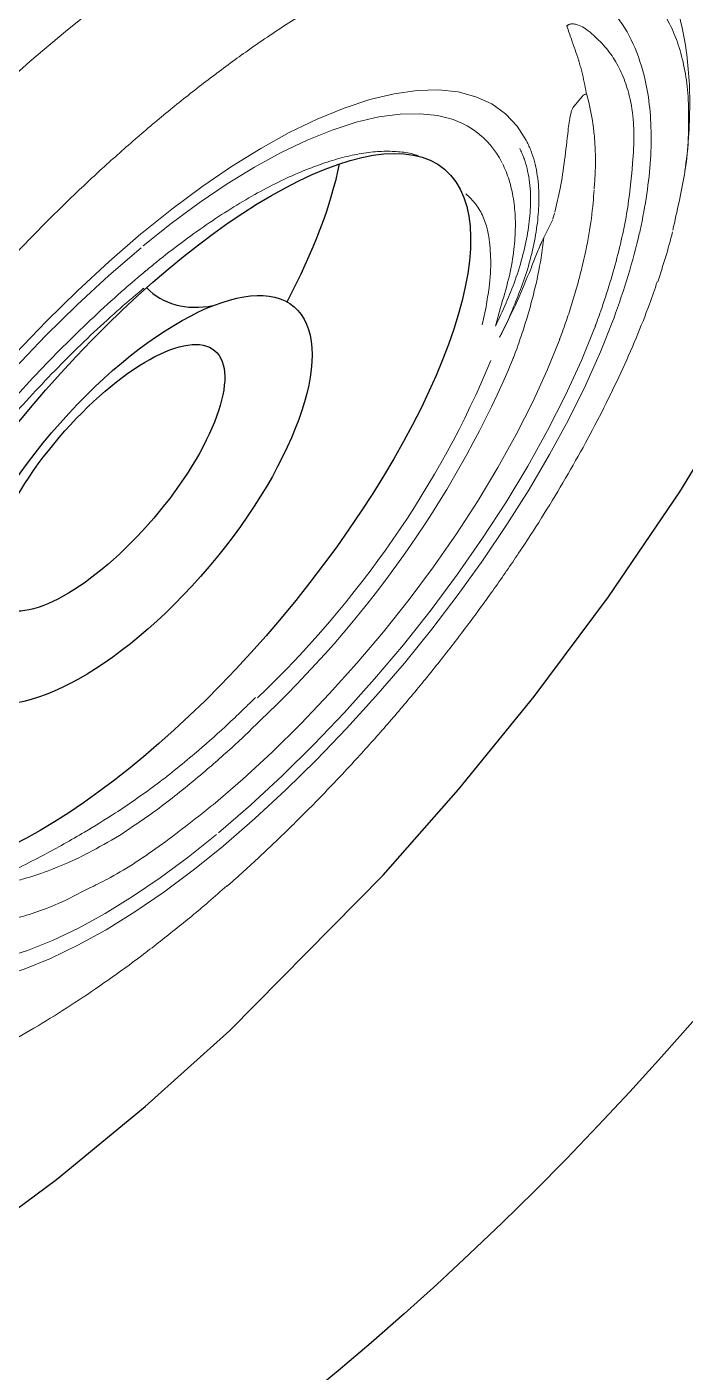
# Model space of a CAD drawing. Extents: x 938 to 1038, y 781 to 934.
# Drawn here: x 950.687 to 951.904, y 871.554 to 874.04 of the extents above; entities that cross this region are included whole.
import ezdxf

# ---------------------------------------------------------------- set-up
doc = ezdxf.new("R2010")
doc.units = 0
doc.header["$MEASUREMENT"] = 0
doc.linetypes.add('SLD-Solid', pattern=[0])
doc.layers.add('1', color=4, linetype='Continuous')
doc.layers.add('DIM', color=3, linetype='Continuous')

# ---------------------------------------------------------------- blocks, each defined once
blk = doc.blocks.new('*E22')
at = {"layer": '1', "color": 3, "linetype": 'SLD-Solid', "lineweight": 15}
blk.add_arc((2.108557158079378, -2.062281653934321), 0.004702238498693764, 145.5763701272719, 153.9577264641117, dxfattribs=at)
blk = doc.blocks.new('MIDJET')
at = {"layer": '1', "color": 3, "linetype": 'SLD-Solid', "lineweight": 15}
for p, q in [((-0.6781520544470823, 1.325847308838661), (-0.7158455762330647, 1.312133774495891)), ((-0.6367995654961618, 1.335238558751698), (-0.6781520544470823, 1.325847308838661)), ((-0.5919542460812863, 1.340270002507836), (-0.6367995654961618, 1.335238558751698)), ((-0.5437959938340668, 1.340921270170654), (-0.5919542460812863, 1.340270002507836)), ((-0.4925182228356348, 1.337189817831913), (-0.5437959938340668, 1.340921270170654)), ((-0.4383267202460246, 1.329090598589275), (-0.4925182228356348, 1.337189817831913)), ((-0.3814391073740637, 1.316656226751604), (-0.4383267202460246, 1.329090598589275)), ((-0.7497288819793368, 1.294153145349298), (-0.7796659567653208, 1.271977501424601)), ((-0.7158455762330647, 1.312133774495891), (-0.7497288819793368, 1.294153145349298)), ((-0.3220836937811669, 1.299936502326787), (-0.3814391073740637, 1.316656226751604)), ((-0.2604987630922011, 1.278998550980475), (-0.3220836937811669, 1.299936502326787)), ((-0.7796659567653208, 1.271977501424601), (-0.8055365974879933, 1.245695907501343)), ((-0.8055365974879933, 1.245695907501343), (-0.8164400821045064, 1.231706506393635)), ((-0.8164400821045064, 1.231706506393635), (-0.8261505989521964, 1.218251254683636)), ((-0.07916177500534616, 1.19913128945926), (-0.1456321948490569, 1.231332416440353)), ((-0.8369244809885998, 1.201993720813363), (-0.8543357425184226, 1.167898360743166)), ((-0.8256040801540365, 1.217790255286275), (-0.8369244809885998, 1.201993720813363)), ((-0.01143703298683363, 1.163116611808704), (-0.07916177500534616, 1.19913128945926)), ((-0.8543357425184226, 1.167898360743166), (-0.860690199243237, 1.151540566126542)), ((0.05727016776930327, 1.123432953348257), (-0.01143703298683363, 1.163116611808704)), ((0.1266839647929601, 1.080239730139184), (0.05727016776930327, 1.123432953348257)), ((0.1965257021402067, 1.033710267848548), (0.1266839647929601, 1.080239730139184)), ((0.2665150688487188, 0.9840313293248926), (0.1965257021402067, 1.033710267848548)), ((0.3363710481846596, 0.9314023328446979), (0.2665150688487188, 0.9840313293248926)), ((0.4058131851186815, 0.8760346807066526), (0.3363710481846596, 0.9314023328446979)), ((-0.6737797578453666, 0.9068527819475065), (-0.6766367541624305, 0.9064904840683994)), ((-0.6625879960889591, 0.8832443342654699), (-0.6737797578453666, 0.9068527819475065)), ((-0.3007123949947683, 0.9108167950045356), (-0.2409272785444472, 0.8820085267368114)), ((-0.2748332697441427, 0.8719968570842411), (-0.2143259735345566, 0.8424302796437075)), ((-0.2409272785444472, 0.8820085267368114), (-0.1798898275953889, 0.849391944359823)), ((0.4745627704948134, 0.8181504921477938), (0.4058131851186815, 0.8760346807066526)), ((-0.1798898275953889, 0.849391944359823), (-0.117901452170905, 0.813128096480952)), ((-0.4202750229740531, 0.8148805614745953), (-0.4447872383875975, 0.8413058480143718)), ((-0.2143259735345566, 0.8424302796437075), (-0.1525254817430906, 0.8088024284014494)), ((-0.1525254817430906, 0.8088024284014494), (-0.08977695034204203, 0.7713009893099496)), ((-0.117901452170905, 0.813128096480952), (-0.05526829267949296, 0.7733960902345842)), ((0.5423437975824257, 0.7579822548841548), (0.4745627704948134, 0.8181504921477938)), ((-0.08977695034204203, 0.7713009893099496), (-0.02643099850775599, 0.7301356469915703)), ((-0.05526829267949296, 0.7733960902345842), (0.007700413893431346, 0.7303920254563536)), ((-0.6229699055955962, 0.7464289431343758), (-0.6508588885094326, 0.7312778413512859)), ((-0.2246613550926, 0.7680182315329631), (-0.223829354241623, 0.7676476453517438)), ((0.6088841041254227, 0.6957714300635729), (0.5423437975824257, 0.7579822548841548)), ((-0.9309539631790003, 0.7360556487170413), (-0.9311523786757618, 0.7356601663352222)), ((-0.6508588885094326, 0.7312778413512859), (-0.6746460255915423, 0.7118089483820285)), ((-0.2040564612450879, 0.726243413797107), (-0.2291038460963861, 0.7341721511737518)), ((-0.02643099850775599, 0.7301356469915703), (0.03715857932485278, 0.6855362141791375)), ((0.007700413893431346, 0.7303920254563536), (0.0706936729465113, 0.6843283905744642)), ((-0.6746460255915423, 0.7118089483820285), (-0.6941831967642074, 0.6881435222963859)), ((-0.6941831967642074, 0.6881435222963859), (-0.7093486174689474, 0.6604288755529097)), ((0.03715857932485278, 0.6855362141791375), (0.1006365285862501, 0.6377519199917145)), ((0.0706936729465113, 0.6843283905744642), (0.1334003852071248, 0.635432600998314)), ((0.6739166695817715, 0.6317677685088796), (0.6088841041254227, 0.6957714300635729)), ((-0.7093486174689474, 0.6604288755529097), (-0.7200479897698528, 0.6288376527769088)), ((-0.7200479897698528, 0.6288376527769088), (-0.7262145902071779, 0.5935665703607214)), ((0.1006365285862501, 0.6377519199917145), (0.1636482554960139, 0.5870496571647834)), ((0.1334003852071248, 0.635432600998314), (0.1955109077239854, 0.5839461574314271)), ((0.7371803569579569, 0.5662282756701273), (0.6739166695817715, 0.6317677685088796)), ((-0.7262145902071779, 0.5935665703607214), (-0.7278100417460323, 0.5548352702607531)), ((0.1636482554960139, 0.5870496571647834), (0.2258417651508964, 0.5337126929966018)), ((0.1955109077239854, 0.5839461574314271), (0.2567185059078696, 0.5301232676291505)), ((-0.7278100417460323, 0.5548352702607531), (-0.7248244592766753, 0.5128849674311624)), ((-0.6917068391101537, 0.5399770882875572), (-0.6904048244634993, 0.5716342310971925)), ((0.7984212499144263, 0.4994159295572871), (0.7371803569579569, 0.5662282756701273)), ((-0.6891811366204763, 0.5001690216979142), (-0.6917068391101537, 0.5399770882875572)), ((0.2258417651508964, 0.5337126929966018), (0.2868696220712934, 0.4780389346494616)), ((0.2567185059078696, 0.5301232676291505), (0.3167209534576969, 0.4742297461524032)), ((-0.7248244592766753, 0.5128849674311624), (-0.7172763522214183, 0.4679768748838313)), ((-0.6823127846873547, 0.457527795635869), (-0.6891811366204763, 0.5001690216979142)), ((0.8573934019050995, 0.4315990789865936), (0.7984212499144263, 0.4994159295572871)), ((0.2868696220712934, 0.4780389346494616), (0.3463909292820162, 0.4203394049225579)), ((0.3167209534576969, 0.4742297461524032), (0.3752219207555427, 0.4165416140557454)), ((-0.7172763522214183, 0.4679768748838313), (-0.7052127352972022, 0.4203906585029813)), ((-0.6711443371417687, 0.4123173900796644), (-0.6823127846873547, 0.457527795635869)), ((-0.5468986608557316, 0.4601842070950255), (-0.5448279632985873, 0.4650252850706664)), ((0.9138601952750065, 0.3630498857439477), (0.8573934019050995, 0.4315990789865936)), ((-0.7052127352972022, 0.4203906585029813), (-0.6887088037560503, 0.3704226755281752)), ((-0.6557449093210366, 0.3648176696784589), (-0.6711443371417687, 0.4123173900796644)), ((0.3463909292820162, 0.4203394049225579), (0.4040732020937412, 0.3609363981163511)), ((0.3752219207555427, 0.4165416140557454), (0.4319324777305837, 0.3573437722756978)), ((-0.6887088037560503, 0.3704226755281752), (-0.6678672599776689, 0.3183840844563548)), ((-0.636209824535797, 0.3153226684343338), (-0.6557449093210366, 0.3648176696784589)), ((0.4040732020937412, 0.3609363981163511), (0.4595941649500119, 0.3001618132641966)), ((0.4319324777305837, 0.3573437722756978), (0.4865726141307931, 0.2969285223536389)), ((0.9675948742838472, 0.2940435458692718), (0.9138601952750065, 0.3630498857439477)), ((-0.6678672599776689, 0.3183840844563548), (-0.6428179924394186, 0.2645989795892376)), ((-0.6126599751229804, 0.264138779049901), (-0.636209824535797, 0.3153226684343338)), ((0.4595941649500119, 0.3001618132641966), (0.5126436852019083, 0.2383551154191537)), ((0.4865726141307931, 0.2969285223536389), (0.5388725386271744, 0.2355942031767171)), ((1.018381737512414, 0.2248571161156718), (0.9675948742838472, 0.2940435458692718)), ((-0.6428179924394186, 0.2645989795892376), (-0.6137168562472297, 0.2094022548305645)), ((-0.5852412625829331, 0.2115828995320612), (-0.6126599751229804, 0.264138779049901)), ((0.5126436852019083, 0.2383551154191537), (0.5629254811307334, 0.175861536062925)), ((0.5388725386271744, 0.2355942031767171), (0.5885738932123843, 0.1736437416675614)), ((1.066016903515518, 0.1557683114557733), (1.018381737512414, 0.2248571161156718)), ((-0.6137168562472297, 0.2094022548305645), (-0.580745179434615, 0.1531376777535485)), ((-0.5541232847010775, 0.1579803067076284), (-0.5852412625829331, 0.2115828995320612)), ((0.5629254811307334, 0.175861536062925), (0.6101585497424367, 0.1130302443590807)), ((-0.580745179434615, 0.1531376777535485), (-0.5441082426526407, 0.09615562249808818)), ((-0.5194987594337448, 0.1036628778942799), (-0.5541232847010775, 0.1579803067076284)), ((0.5885738932123843, 0.1736437416675614), (0.6354312844683818, 0.111383035622481)), ((1.110309202387555, 0.08705446244061932), (1.066016903515518, 0.1557683114557733)), ((-0.4815820174204504, 0.04896685335884854), (-0.5194987594337448, 0.1036628778942799)), ((0.5342452386158243, 0.1142426972362642), (0.5350541572037528, 0.1130922070813654)), ((0.5658686596157665, 0.1081833325488191), (0.5666357862985194, 0.1071105673578217)), ((0.6131417295719501, 0.1089070406784032), (0.6510585375235394, 0.05421097666044261)), ((0.6354311145956615, 0.1113830333935937), (0.6365171913398626, 0.1098897085450545)), ((0.6365171913398626, 0.1098897085450545), (0.6773690440095805, 0.0514320825179766)), ((-0.5441082426526407, 0.09615562249808818), (-0.5040342094317509, 0.0388109411609463)), ((1.151080732380947, 0.0189914570196521), (1.110309202387555, 0.08705446244061932)), ((-0.4278476251092869, 0.05326558572474482), (-0.4270130268220882, 0.05210872980869397)), ((-0.4270255889107162, 0.05212548107763837), (-0.4262447109284579, 0.05104560357774801)), ((-0.4262447109284579, 0.05104560357774801), (-0.3828345210085118, -0.006804406820378972)), ((0.6510585375235394, 0.05421097666044261), (0.6856830659964785, -0.0001064595432183069)), ((0.6773690440095805, 0.0514320825179766), (0.7147170452954299, -0.006655874952002705)), ((-0.5040343962407832, 0.03881092171981493), (-0.502966819549286, 0.03734302985240845)), ((-0.502966819549286, 0.03734302985240845), (-0.4568554513130181, -0.02392642564824143)), ((-0.4313662724639329, -0.01798828150540999), (-0.478599400602711, 0.04484303490036723)), ((1.188167883124784, -0.04814749308401645), (1.151080732380947, 0.0189914570196521)), ((-0.4568554513130181, -0.02392642564824143), (-0.4079453738200058, -0.08489057668434441)), ((-0.3810845360622039, -0.08048183615970572), (-0.4313662724639329, -0.01798828150540999)), ((-0.3828345210085118, -0.006804406820378972), (-0.3366027226316533, -0.0643502523216597)), ((0.6856830659964785, -0.0001064595432183069), (0.7168009827484525, -0.05370902397056909)), ((0.7147170452954299, -0.006655874952002705), (0.7483286834238783, -0.06401243812616997)), ((1.221421718470452, -0.1140928475333709), (1.188167883124784, -0.04814749308401645)), ((-0.3366027226316533, -0.0643502523216597), (-0.2878091611190428, -0.1212685844863159)), ((0.7168009827484525, -0.05370902397056909), (0.7442197556169887, -0.1062649300379093)), ((0.7483286834238783, -0.06401243812616997), (0.777994591073174, -0.1202803995913939)), ((-0.4079453738200058, -0.08489057668434441), (-0.3564781724274368, -0.145248366009767)), ((-0.3280349691056159, -0.1422885291454747), (-0.3810845360622039, -0.08048183615970572)), ((-0.2878091611190428, -0.1212685844863159), (-0.2367281427571015, -0.1772392895687744)), ((0.7442197556169887, -0.1062649300379093), (0.7677696058312122, -0.1574488212699237)), ((0.777994591073174, -0.1202803995913939), (0.8035300857183216, -0.175109383552325)), ((-0.3564781724274368, -0.145248366009767), (-0.3027079190388946, -0.2047017965439863)), ((-0.2725140062493523, -0.2030631139976293), (-0.3280349691056159, -0.1422885291454747)), ((0.7677696058312122, -0.1574488212699237), (0.7873046874108383, -0.2069438151237506)), ((-0.2367281427571015, -0.1772392895687744), (-0.1836467505548285, -0.2319479084886069)), ((0.8035300857183216, -0.175109383552325), (0.8247761251235346, -0.228157936122912)), ((-0.3027079190388946, -0.2047017965439863), (-0.2469002599260506, -0.2629571340686567)), ((-0.2148317334376202, -0.2624661208038361), (-0.2725140062493523, -0.2030631139976293)), ((0.7873046874108383, -0.2069438151237506), (0.8027041120259568, -0.2544435281346296)), ((-0.1836467505548285, -0.2319479084886069), (-0.1288634054916855, -0.2850868156362765)), ((0.8247761251235346, -0.228157936122912), (0.8416004526354968, -0.2790957155896336)), ((1.292820846415502, -0.289418053493975), (1.270907273465028, -0.2281785572000246)), ((-0.2469002599260506, -0.2629571340686567), (-0.1893306435940758, -0.3197268546246903)), ((-0.1553104134044929, -0.3201656800919466), (-0.2148317334376202, -0.2624661208038361)), ((0.8027041120259568, -0.2544435281346296), (0.8138725611743496, -0.2996539373860116)), ((-0.1288634054916855, -0.2850868156362765), (-0.07268604721214444, -0.3363573312864787)), ((0.8416004526354968, -0.2790957155896336), (0.8538981608296936, -0.3276054670643731)), ((1.310480973147229, -0.348495370011932), (1.292820846415502, -0.289418053493975)), ((-0.1893306435940758, -0.3197268546246903), (-0.1302835327086029, -0.374730504825294)), ((-0.09428255648409589, -0.3758394384390868), (-0.1553104134044929, -0.3201656800919466)), ((0.8138725611743496, -0.2996539373860116), (0.8207409162128982, -0.3422951706074144)), ((-0.07268604721214444, -0.3363573312864787), (-0.01543045211409577, -0.3854712921912125)), ((0.8207409162128982, -0.3422951706074144), (0.8232665592756732, -0.3821032127260509)), ((0.8538981608296936, -0.3276054670643731), (0.8615928151658849, -0.3733851628631299)), ((1.323816828258167, -0.405173401212835), (1.310480973147229, -0.348495370011932)), ((-0.1302835327086029, -0.374730504825294), (-0.07005042866749989, -0.4276964427301237)), ((-0.0320890765927544, -0.4291763902563162), (-0.09428255648409589, -0.3758394384390868)), ((-0.01543045211409577, -0.3854712921912125), (0.04258148656383298, -0.4321525409809936)), ((0.8232665592756732, -0.3821032127260509), (0.8214340025040485, -0.4188316941173298)), ((0.8615928151658849, -0.3733851628631299), (0.8646363927117591, -0.4161496617792437)), ((0.8214340025040485, -0.4188316941173298), (0.8157006186702205, -0.4505288283372266)), ((0.8646363927117591, -0.4161496617792437), (0.8630099851018969, -0.4556326673108089)), ((1.332774809021032, -0.4592245882321322), (1.323816828258167, -0.405173401212835)), ((-0.07005042866749989, -0.4276964427301237), (-0.008928759315232071, -0.4783632205415529)), ((0.03092265031700947, -0.4798786530832331), (-0.0320890765927544, -0.4291763902563162)), ((0.04258148656383298, -0.4321525409809936), (0.1010237300516934, -0.4761387138104283)), ((0.8630099851018969, -0.4556326673108089), (0.8567237519102093, -0.4915883081715577)), ((1.337319043694606, -0.5104319782260518), (1.332774809021032, -0.4592245882321322)), ((-0.008928759315232071, -0.4783632205415529), (0.05277961016649613, -0.5264805419039646)), ((0.09440059957840674, -0.527662947270656), (0.03092265031700947, -0.4798786530832331)), ((0.1010237300516934, -0.4761387138104283), (0.1595677370264212, -0.5171825523920859)), ((0.8567237519102093, -0.4915883081715577), (0.8458167421455727, -0.5237926398367279)), ((0.1595677370264212, -0.5171825523920859), (0.21788441910725, -0.5550533457155211)), ((0.4246229822019956, -0.5062542312755056), (0.4571575859855272, -0.5157002336642336)), ((1.337431219392151, -0.5585899528723246), (1.337319043694606, -0.5104319782260518)), ((0.05277961016649613, -0.5264805419039646), (0.1147699359973728, -0.5718108298644324)), ((0.1579901922928002, -0.5722623862585863), (0.09440059957840674, -0.527662947270656)), ((0.4324812997092522, -0.5560345889892204), (0.3994041958499395, -0.53692644916147)), ((0.4536861896288968, -0.5420627063764414), (0.4200684792634846, -0.530933925326849)), ((0.8458167421455727, -0.5237926398367279), (0.8303569620936884, -0.5520451513537097)), ((0.21788441910725, -0.5550533457155211), (0.2756459855342968, -0.5895382288194924)), ((0.8303569620936884, -0.5520451513537097), (0.8104406436616074, -0.5761698919052236)), ((1.333110911811389, -0.6035052136085852), (1.337431219392151, -0.5585899528723246)), ((0.1147699359973728, -0.5718108298644324), (0.1767361146714848, -0.6141301965231065)), ((0.2213361441270791, -0.6134277285769656), (0.1579901922928002, -0.5722623862585863)), ((0.2756459855342968, -0.5895382288194924), (0.332527751439379, -0.6204433694948079)), ((0.7861918909449912, -0.596016681602336), (0.7577616033004446, -0.6114617796461488)), ((0.8104406436616074, -0.5761698919052236), (0.7861918909449912, -0.596016681602336)), ((0.1767361146714848, -0.6141301965231065), (0.2383721175906572, -0.6532296686102796)), ((0.2840846424424228, -0.6509291054582889), (0.2213361441270791, -0.6134277285769656)), ((0.332527751439379, -0.6204433694948079), (0.3882099291078731, -0.647594954006621)), ((1.324375446985158, -0.6449974757125148), (1.333110911811389, -0.6035052136085852)), ((0.6093081070126161, -0.650202156123953), (0.5775109505388087, -0.6312540122870018)), ((1.311259949850999, -0.6829001429449022), (1.324375446985158, -0.6449974757125148)), ((0.2383721175906572, -0.6532296686102796), (0.2993735843462204, -0.688916188014133)), ((0.3458851635991422, -0.6845570173668278), (0.2840846424424228, -0.6509291054582889)), ((0.3882082311358346, -0.6475967461509953), (0.3890182506492295, -0.6479644889835612)), ((0.6107945199063138, -0.6503591337585419), (0.6210413181768573, -0.6538573459500299)), ((0.2993735843462204, -0.688916188014133), (0.3594392820647982, -0.7210135567291331)), ((0.4010829391531914, -0.7116679635653611), (0.3458851635991422, -0.6845570173668278)), ((1.293816972478531, -0.7170610259262133), (1.311259949850999, -0.6829001429449022)), ((0.406392457948499, -0.7141235940354278), (0.4010829391531914, -0.7116679635653611)), ((0.8330767317873935, -0.7203388016605743), (0.8153176367375039, -0.7033948580774023)), ((1.272116614988278, -0.7473430710426499), (1.293816972478531, -0.7170610259262133)), ((0.3594392820647982, -0.7210135567291331), (0.4182725462832195, -0.7493631317365299)), ((0.8388364723120816, -0.7277610845075202), (0.836150086811358, -0.7279449176594852)), ((1.246245974265634, -0.7736246649659364), (1.272116614988278, -0.7473430710426499)), ((1.203047535610978, -0.805703121710792), (1.218740791309912, -0.7940779496064749)), ((1.219210168451994, -0.7946168684222386), (1.232506497578811, -0.7846904593659616)), ((1.232506497578811, -0.7846904593659616), (1.246245974265634, -0.7736246649659364)), ((1.169229214031347, -0.8236510376867017), (1.203047535610978, -0.805703121710792)), ((1.153068679422631, -0.8302277201159285), (1.169229214031347, -0.8236510376867017))]:
    blk.add_line(p, q, dxfattribs=at)
for centre, major_axis, ratio, start_param, end_param in [((-0.6815768399562643, 0.9055450205197246), (0.004680534295793202, -0.004606837395196052), 0.7000000000005552, 1.120630818526667, 1.843928714060351), ((-0.6788823279823504, 0.905839848704943), (0.004850412880523252, -0.004774041173101661), 0.7000000000009405, 1.126373902737729, 1.762963117534141), ((-0.6781629943863976, 0.9059485700923631), (0.004551870843195905, -0.004480199800571625), 0.699999999999245, 1.115946250348523, 1.807289989993341), ((-0.6704440789167236, 0.8971943589971687), (0.00799677930934878, -0.007870866796768477), 0.699999999967005, 2.477545029303428, 2.524721049010566), ((-0.6602028831344882, 0.8752907333324487), (5.952596348795852e-05, -0.007501533223001199), 0.9999999997322832, 3.376626565747556, 3.425002859041004), ((-0.4277623174416902, 0.8207920025155744), (0.00684070522326299, -0.006732995559682467), 0.6999999999699413, 0.1552751670004129, 0.2729475405901056), ((-0.4123454982996577, 0.4600209785797489), (0.2294618658224988, -0.2258488961816193), 0.7000000000000282, 2.864732198851961, 3.679689753706713), ((0.5469432157060794, 0.4766810238045309), (0.946114857098742, -0.9312178970168021), 0.699999999999982, 4.567645542837863, 5.149834849265413), ((0.566247144720812, 0.500266765458008), (1.010455582634619, -0.9945455518744755), 0.6999999999999829, 4.571790723567589, 5.145689688817794), ((0.5479330481392708, -0.3064110597949536), (0.2253859154012132, -0.2218371232439412), 0.7000000000000203, -0.2809991139810488, 0.3946791343830383), ((0.5750355527887763, -0.630116160261025), (0.00233832875855138, 1.855504310473285e-05), 0.9999999999457592, -0.4387966575200624, -0.3098644343671335), ((0.8303697117683413, -0.7241186557525339), (0.005033874344707123, -0.004954613962522649), 0.6999999999999343, 0.2718990890438839, 1.628296799650735)]:
    blk.add_ellipse(centre, major_axis=major_axis, ratio=ratio, start_param=start_param, end_param=end_param, dxfattribs=at)
at = {"layer": '1', "color": 3}
for centre, major_axis, ratio, start_param, end_param in [((0.1192344720720726, 0.1195088801366637), (0.5967276637128429, -0.576215286447689), 0.3644955798513458, 3.146562833120037, 9.429748140299623), ((0.3609887589327627, 0.3356866112881249), (0.5967276637128462, -0.5762152864477543), 0.364495579851353, 3.679415963998016, 4.068187139904578), ((0.1467084844990723, 0.1648701414983407), (0.335007496412527, -0.3265217946949104), 0.4082116169557454, 3.144741794582911, 9.427927101762497), ((-0.09133905297336042, 0.7149628302830706), (0.1722656439131815, -0.169553251858845), 0.700000000000027, -0.7252667287430151, -0.007908137019935868), ((0.1902426787997413, 0.2061563679601193), (0.2204798541199463, -0.2161642147788002), 0.371973248469353, 3.142643758382526, 9.425829065562112), ((0.6873068505680138, -0.05760381365483624), (0.1601084622655695, -0.1575874899404286), 0.6999999999999683, 3.068738936390603, 3.858971129962082), ((0.3609887589327627, 0.3356866112881249), (0.5967276637128802, -0.5762152864476898), 0.3644955798513433, -1.024668027333806, -0.5913272137987586)]:
    blk.add_ellipse(centre, major_axis=major_axis, ratio=ratio, start_param=start_param, end_param=end_param, dxfattribs=at)
at = {"layer": '1', "color": 3, "linetype": 'SLD-Solid', "lineweight": 15}
for points, knots in [([(-0.8627474807842503, 1.147998920770704), (-0.8693700168802678, 1.138574965710745), (-0.8843186351193282, 1.117302887393464), (-0.9029738958443261, 1.080487820955881), (-0.9194864101341196, 1.038484975745078), (-0.9319132790559053, 0.9936493108959752), (-0.9404073689651113, 0.9462255221802707), (-0.9447989615211014, 0.8962405338462958), (-0.9454309978385993, 0.8444482626395171), (-0.9424836849697513, 0.8086564130909295), (-0.94102014886154, 0.790883388466554)], [0, 0, 0, 0, 0.1000144248374281, 0.2257560296564782, 0.3519620618449764, 0.4790519246353268, 0.6074394963084845, 0.7375219066617311, 0.8696622366516151, 0.9999999999999999, 0.9999999999999999, 0.9999999999999999, 0.9999999999999999]), ([(-0.9178553953320048, 0.9348992362653519), (-0.9127900163126554, 0.9491387112250607), (-0.9026222451009431, 0.977721710248943), (-0.8805855336192465, 1.012662912017745), (-0.854206065256264, 1.042029050374737), (-0.8232765620921967, 1.065577637907964), (-0.7875061616945089, 1.083745911450421), (-0.7473635839657788, 1.096525466963584), (-0.7033963259287148, 1.103968918319381), (-0.6509216424041071, 1.106440618702209), (-0.5881205115555019, 1.102277195232986), (-0.5052442627204599, 1.087727199070912), (-0.4239867990835364, 1.064980510547485), (-0.3587389498939757, 1.041934522040108), (-0.3309902547189338, 1.031207537771095), (-0.3228083809194899, 1.028044620344389)], [0, 0, 0, 0, 0.07537897948530542, 0.1513087598485489, 0.223328929139492, 0.295350195672495, 0.3691040824939862, 0.4428624058644273, 0.5147290521308584, 0.5869674127249346, 0.6821191269308488, 0.7780713045951788, 0.9079992185455765, 0.972873002548, 1, 1, 1, 1]), ([(-0.3228083809194899, 1.028044620344389), (-0.312420742817622, 1.023911319705448), (-0.2757162745980111, 1.009306401777437), (-0.2109070261829515, 0.9800873164124795), (-0.1269124447858516, 0.9372359922766549), (-0.04044499116479017, 0.8878186385365581), (0.04226150083716362, 0.8356763787241022), (0.1196630580554867, 0.7827592089527684), (0.1918302540250494, 0.7300254021569685), (0.2640190638505686, 0.6737918826011935), (0.3401036148975081, 0.6107799725642593), (0.4190022486309104, 0.5410502700264459), (0.5006461251433905, 0.463800897264278), (0.5802205103926781, 0.3831289221971588), (0.6507180946088909, 0.3063629292004464), (0.7122431984861777, 0.2352377519817139), (0.7470955837410784, 0.1919400777168079), (0.764558285007567, 0.1702458853195878)], [0, 0, 0, 0, 0.02936692012341424, 0.1037673026158927, 0.1781676561717678, 0.2547294059944991, 0.3312911512215466, 0.3933059458810084, 0.4553207315038745, 0.5185676568654695, 0.5818146106266968, 0.656274788192156, 0.7307350024676587, 0.8073586783976775, 0.8839824166536006, 0.9418696773600741, 1, 1, 1, 1]), ([(-0.8958560664850097, 0.9480931264753849), (-0.8930526952794864, 0.9506446943238274), (-0.8771619198370928, 0.9651081344937751), (-0.8427258641114577, 0.986567270707809), (-0.7864918965745389, 1.005896056742486), (-0.7266385947137906, 1.014078541613813), (-0.6663692365216178, 1.013840593850759), (-0.6080666352889921, 1.007916923912163), (-0.5457029069364552, 0.9961874147309828), (-0.4798512785431228, 0.979014983621397), (-0.4107065998673889, 0.956109807580205), (-0.3509421441799674, 0.9329598010872218), (-0.3139851983780062, 0.9166714372530151), (-0.3016718030188485, 0.9112444448624899)], [0, 0, 0, 0, 0.02671159342247816, 0.1514133882616352, 0.2764465471703175, 0.4011593237448561, 0.4934978756194137, 0.585835892512467, 0.6780752214310576, 0.7703176610676958, 0.8622843830928777, 0.9541156120639899, 1, 1, 1, 1]), ([(-0.7972063267891372, 0.9223448504070291), (-0.7906460971790352, 0.9285854331885446), (-0.7775268503931159, 0.9410654453931215), (-0.7524780027408724, 0.9554536593593781), (-0.723373950786609, 0.9660369580669794), (-0.6869888263599861, 0.9728607147295065), (-0.6520796511685703, 0.9742228494979059), (-0.6117601125132808, 0.9721336067401012), (-0.5864687470666041, 0.968108061553437), (-0.5686126327046424, 0.9652659613365273)], [0, 0, 0, 0, 0.1441017023746246, 0.2881767724736586, 0.4319440977470484, 0.5757118405730505, 0.7575254025222544, 0.828808999989974, 1, 1, 1, 1]), ([(-0.9178553953320048, 0.9348992362653519), (-0.9139474881211456, 0.9383850882403806), (-0.9080630364040161, 0.943634017279237), (-0.8989253491364693, 0.9469719418908795), (-0.8958560664850097, 0.9480931264753849)], [0, 0, 0, 0, 0.664107277740027, 1, 1, 1, 1]), ([(-0.5684767364222978, 0.9652452502350712), (-0.5388160456191002, 0.9597450101446441), (-0.4942970776828162, 0.9514894703848995), (-0.4297787961067812, 0.9324235311391504), (-0.3798462657429269, 0.9154163111188183), (-0.3368996625692589, 0.8987612810238517), (-0.3031762184767075, 0.8846287374045403), (-0.2867252947938823, 0.8773309394024693), (-0.2791472813771279, 0.8739692551445728)], [0, 0, 0, 0, 0.3370083191286239, 0.5058298423696197, 0.6746776265665427, 0.843512699596241, 0.9279151198515014, 1, 1, 1, 1]), ([(-0.9416571431792207, 0.8399092718010621), (-0.9408688441314013, 0.8511691252368507), (-0.9390449190075216, 0.8772215854410916), (-0.9301064727070099, 0.9085674082864159), (-0.9211675727216146, 0.9277802145998066), (-0.9178553953320048, 0.9348992362653519)], [0, 0, 0, 0, 0.323929972377879, 0.7494922347334615, 1, 1, 1, 1]), ([(-0.799747252088963, 0.8912188981858264), (-0.8001514312033748, 0.8913802302356828), (-0.8010457170249339, 0.8917371931751603), (-0.8024533551725526, 0.8925051547793856), (-0.8039027607163121, 0.893562467380292), (-0.8054088385562252, 0.8950983527771541), (-0.8074036456639959, 0.8984426765486404), (-0.8078474006174616, 0.9045711077863814), (-0.8054166324777654, 0.912277899149089), (-0.8008792914456961, 0.9183019211647405), (-0.7979519442325369, 0.921524129586814), (-0.7972063267891372, 0.9223448504070291)], [0, 0, 0, 0, 0.01601980864586571, 0.03544539345380793, 0.05487115266753625, 0.08077982296896563, 0.1271703537338176, 0.2748868557463746, 0.5838063736992333, 0.893992340161141, 1, 1, 1, 1]), ([(-0.7998931669075162, 0.8915583330805248), (-0.7927630858788817, 0.8927054205766041), (-0.773957212611819, 0.8957309096265931), (-0.7547772963582275, 0.8994284905880221), (-0.7428692762334848, 0.9017241663313058)], [0, 0, 0, 0, 0.3791411825114671, 1, 1, 1, 1]), ([(-0.7428692762334848, 0.9017241663313058), (-0.7424809796107894, 0.9017918925614339), (-0.7413290901758813, 0.9019928037319289), (-0.7393994125754801, 0.9023233106647552), (-0.7363091311073688, 0.9028458694428707), (-0.7308525699242665, 0.9037451589231011), (-0.7216411395105666, 0.905205038250557), (-0.7136856542535384, 0.9063299255281123), (-0.7090290756131168, 0.9069883550142208)], [0, 0, 0, 0, 0.03591905062792195, 0.1065545578105673, 0.1771948310814762, 0.3184871161217372, 0.6010905387024296, 1, 1, 1, 1]), ([(-0.7089640162141109, 0.9068773646930026), (-0.6993776677416434, 0.9080591514670147), (-0.6791304537874936, 0.9105551894245423), (-0.643717931583744, 0.9112198144137835), (-0.6036869938558027, 0.9094541322908043), (-0.5640802188817844, 0.9056229519025152), (-0.5362805045120425, 0.9012209840906138), (-0.5242984400867527, 0.8993236745996143)], [0, 0, 0, 0, 0.1934118295119319, 0.4085028522215886, 0.6212374047917513, 0.8367480414614441, 1, 1, 1, 1]), ([(-0.5223620664027351, 0.898776576535198), (-0.5126176013709056, 0.8973093650837853), (-0.4879863773173483, 0.8936006736496296), (-0.4455637887791113, 0.8835556581488646), (-0.3957807899049897, 0.8691658730114398), (-0.3437137785505371, 0.8510099827112896), (-0.2976612871237165, 0.8328826395176776), (-0.2682612637055684, 0.8196458718897333), (-0.2575381435445649, 0.8148180032925154)], [0, 0, 0, 0, 0.1256718620403369, 0.3176625685486181, 0.5086256390140966, 0.6987147429268864, 0.8901117196953342, 1, 1, 1, 1]), ([(-0.3016730831396117, 0.9112499453356975), (-0.3016533855077626, 0.9112411573364767), (-0.3015261441742183, 0.9111843892564195), (-0.3013988828670549, 0.9111276120173386), (-0.3012913222837597, 0.9110796241953381)], [0, 0, 0, 0, 0.1548052924066076, 1, 1, 1, 1]), ([(-0.3012913798290668, 0.9110798904779074), (-0.3012703334082687, 0.9110703330492669), (-0.3010773657604062, 0.9109827041577603), (-0.3008843548055182, 0.9108949648451841), (-0.3007123949947683, 0.9108167950045356)], [0, 0, 0, 0, 0.1090670950234722, 1, 1, 1, 1]), ([(-0.6621663055016711, 0.8832120481493604), (-0.6619509102705621, 0.882795117395915), (-0.6617015103311346, 0.8823123652749132), (-0.6610576249981364, 0.8813986882626068), (-0.659942115384581, 0.8801075436932422), (-0.656565229979563, 0.877417110557829), (-0.6439769651738914, 0.8715616687025687), (-0.6155489729055645, 0.866316621567293), (-0.5725023766878792, 0.8602967603374623), (-0.5365687813132922, 0.8563141282864848), (-0.5193468434248771, 0.8544053673874146)], [0, 0, 0, 0, 0.006241481881788279, 0.007226832253902155, 0.01458706256182928, 0.02858929375350081, 0.0704493351901226, 0.26225781370699, 0.6464214065538634, 1, 1, 1, 1]), ([(-0.5193507806368558, 0.8544279448320538), (-0.5192579110659068, 0.854419166788773), (-0.5054136919455203, 0.8531106094925889), (-0.4894251124763187, 0.8504912568168947), (-0.4730224316249831, 0.8476424744233242), (-0.4722658229980539, 0.84751106826144)], [0, 0, 0, 0, 0.006400735406424715, 0.9541681154365437, 1, 1, 1, 1]), ([(-0.4700362616823668, 0.8468620378473304), (-0.4672529390692617, 0.8464953917975748), (-0.4503910798619444, 0.8442741853730098), (-0.4168207650756841, 0.8366724213566528), (-0.3697795182620354, 0.824005504105898), (-0.3201502523276218, 0.807378473301597), (-0.2719504216183424, 0.788947542765456), (-0.2392911817573236, 0.7743763080979136), (-0.2246143570601049, 0.7678281012888419)], [0, 0, 0, 0, 0.03960790484329149, 0.2399516720842665, 0.4393013143043341, 0.6362561632267278, 0.8365361671082376, 1, 1, 1, 1]), ([(-0.9315483331762451, 0.7377437195467991), (-0.9348092806183104, 0.7531457910281603), (-0.9414885825407708, 0.7846933972019485), (-0.9440116624329917, 0.8188050756519374), (-0.942043328082363, 0.8364477915296789), (-0.9416571431792207, 0.8399092718010621)], [0, 0, 0, 0, 0.4340011518166794, 0.8889516863392902, 1, 1, 1, 1]), ([(-0.2291038460963861, 0.7341721511737518), (-0.2503753662419896, 0.7420343845404744), (-0.2977919517879641, 0.7595601776414753), (-0.354358908613122, 0.7804920070541641), (-0.3946365693913449, 0.7982303334165266), (-0.4123706026622216, 0.8076973937252916), (-0.4186503302178721, 0.8134041166312898), (-0.4202750229740531, 0.8148805614745953)], [0, 0, 0, 0, 0.3223271387977175, 0.7185030616512978, 0.8922651605800004, 0.972126814158207, 1, 1, 1, 1]), ([(-0.2570248553791217, 0.814722497050937), (-0.2497687162646187, 0.8113653538164982), (-0.2254758149928477, 0.8001259401472538), (-0.1831329154553316, 0.7784949511988657), (-0.1298112535971399, 0.7487397926558117), (-0.07565086917905717, 0.7157859902984853), (-0.02096757028096619, 0.6798795937716733), (0.03397003352642969, 0.6411711322699603), (0.08887859042798141, 0.5998567641925092), (0.1434783977758798, 0.5561395220733516), (0.1974904994793292, 0.5102379245612667), (0.2506397150656099, 0.462382116260116), (0.3026552205321522, 0.4128132449955046), (0.353273625537021, 0.3617820556615925), (0.4022337243809986, 0.3095481666674971), (0.4493030203434785, 0.2563773631499799), (0.4941866708692046, 0.2025435800211), (0.5331650670254149, 0.1530249364967915), (0.5563009680069229, 0.1215342199461702), (0.566132189530208, 0.1081527566271774)], [0, 0, 0, 0, 0.02627491320909692, 0.08796604674192407, 0.1496976231393439, 0.2114644510409171, 0.2732674375312716, 0.335104743661679, 0.3969728185703528, 0.4588669698473788, 0.5207819703564909, 0.5827122116655061, 0.644651889205555, 0.7065950291543428, 0.7685348599167549, 0.8304642359526179, 0.8923770672691675, 0.9542674005430976, 1, 1, 1, 1]), ([(-0.3351120359770263, 0.7338910596067194), (-0.3437177311162287, 0.736381067531255), (-0.3703897936563294, 0.74378275453833), (-0.413232437555024, 0.7533543053973659), (-0.4624238343876925, 0.7612222872909911), (-0.5107212107590442, 0.7648872686583701), (-0.5571402141147317, 0.7635645337371244), (-0.5892985716260171, 0.7577908843266528), (-0.6086556882360838, 0.7519540152640758), (-0.6163190913564804, 0.7491451172374184), (-0.6208292490374987, 0.747383810723818), (-0.622267142869724, 0.7467315043375891), (-0.6222673196115096, 0.7467314241579572)], [0.158951885381693, 0.158951885381693, 0.158951885381693, 0.158951885381693, 0.2189082280711251, 0.346757998641039, 0.4751575172598321, 0.6035614685310303, 0.7545959878653172, 0.9056690489778593, 0.9433962239604446, 0.9811215494509715, 0.9999976795149366, 1, 1, 1, 1]), ([(-0.2239947855306355, 0.7676419735411457), (-0.2169687179010111, 0.764363910369326), (-0.1935740439885336, 0.7534489543780012), (-0.1528059768785397, 0.7323932947869309), (-0.1015258011372282, 0.7033997765883981), (-0.04944531643729988, 0.6712336378307953), (0.003107583364354127, 0.6361493476121325), (0.05585155892038784, 0.598308172288057), (0.108490939973592, 0.5579181993732334), (0.1607342139032113, 0.515195361665107), (0.2122913042989154, 0.4703719251163676), (0.2628767186369885, 0.4236923298375643), (0.3122106374053715, 0.375412481201991), (0.360020857981425, 0.3257986140607727), (0.4060422691382399, 0.2751255050767298), (0.4500276661839706, 0.223673936539214), (0.4909836860164418, 0.1726453293239985), (0.518545105891846, 0.1360814949106697), (0.5324044986945182, 0.1169248361366328), (0.5343616711127481, 0.1142196033236331)], [0, 0, 0, 0, 0.02755396033081172, 0.09174632965644011, 0.1559860185563087, 0.2202674027794637, 0.2845909535395793, 0.3489539635118629, 0.4133516745822353, 0.4777782021506181, 0.5422269424155356, 0.6066909494717849, 0.6711630292012192, 0.735635925229539, 0.8001000946344511, 0.8645480067847848, 0.9289722376925157, 0.9899697209469013, 1, 1, 1, 1]), ([(-0.9313038842495303, 0.736094101033629), (-0.9282499727913773, 0.7206491691769372), (-0.9216536696215201, 0.6872888526253007), (-0.9067292865317995, 0.6337851907925369), (-0.8876445274059463, 0.5762896775525093), (-0.8647170830663242, 0.5172196844836776), (-0.8380605706115887, 0.4565704803395789), (-0.8077109937204909, 0.3945090018544164), (-0.7737875303893276, 0.3312789022876643), (-0.7364032522057613, 0.267136934499149), (-0.6957500272380059, 0.2023502385388127), (-0.6518401150247257, 0.1372301655632526), (-0.6123624986824581, 0.0816974807819264), (-0.5865337488119025, 0.04810587311457937), (-0.5773258994127346, 0.03613059494482229)], [0, 0, 0, 0, 0.0745907463544915, 0.1611124563899107, 0.2469957864890458, 0.3333241755662856, 0.4202301692129061, 0.5076746892349252, 0.5956054262099864, 0.6839552782688247, 0.7726432798483185, 0.8615762599276775, 0.9506524722162722, 1, 1, 1, 1]), ([(-0.5879490818598612, 0.7219608474981527), (-0.5879470017094945, 0.7219616972817846), (-0.5828774111232491, 0.724032727879532), (-0.5724440401978512, 0.7280005263370413), (-0.5501974478796825, 0.7345803497103702), (-0.5259855631338795, 0.7393423579337508), (-0.4934205815252852, 0.7429478772403257), (-0.4585535798608404, 0.7441685873330357), (-0.4147699372589102, 0.7416907050754844), (-0.3843058449318164, 0.7378523596196942), (-0.3694423083011102, 0.7353691719007429)], [0, 0, 0, 0, 3.056722786278923e-05, 0.07449621570486083, 0.148969485248665, 0.2980039036390164, 0.3724874388840495, 0.5215575417545487, 0.6706686625457073, 0.8040319994901184, 0.8040319994901184, 0.8040319994901184, 0.8040319994901184]), ([(-0.5008949979793229, 0.6836606269242651), (-0.4935780570180128, 0.6886158802566911), (-0.4842705404212708, 0.6949192115089602), (-0.4738729085511935, 0.7002898745966206), (-0.4715978307668252, 0.7013930257448635)], [0, 0, 0, 0, 0.3572691388731139, 0.4544642982825263, 0.4544642982825263, 0.4544642982825263, 0.4544642982825263]), ([(-0.5010184387608518, 0.6835384602131285), (-0.5042141107946421, 0.6811415423195797), (-0.511756239990909, 0.6754845586757767), (-0.5182439624818329, 0.6689157841646676), (-0.5219827751108852, 0.6651302620290096)], [0, 0, 0, 0, 0.4237095322324372, 1, 1, 1, 1]), ([(-0.5324517645944695, 0.6553130503982914), (-0.5483313968731096, 0.6453505182074224), (-0.5800906539151356, 0.6254254585406187), (-0.6076191331671481, 0.5755554715096309), (-0.6195485867215496, 0.5127059693234344), (-0.6133718135009758, 0.4367232462106045), (-0.5953137724036281, 0.3620141901739089), (-0.572816643554134, 0.3104037662829029), (-0.5641524029332743, 0.2905272240748928)], [0, 0, 0, 0, 0.17773513874898, 0.3554701933818501, 0.533205302693765, 0.7109404081531133, 0.8886754894688256, 1, 1, 1, 1]), ([(-0.5280126361111428, 0.6583119535683721), (-0.5280074059394906, 0.658314118004057), (-0.5272682467317793, 0.658620009029022), (-0.5263955083499567, 0.6578487031901545), (-0.5294692196364963, 0.6506666559697436), (-0.5352535430360703, 0.6355557715331628), (-0.5447470867046746, 0.6050715832652003), (-0.5479347513695956, 0.575064832144264), (-0.5500567188936998, 0.5550899106653588)], [0, 0, 0, 0, 0.0002570919871973192, 0.03633378078466603, 0.1442525569552796, 0.3582348148621207, 0.5727891656995621, 1, 1, 1, 1]), ([(-0.5500567188936998, 0.5550899106653588), (-0.5505566306299201, 0.5409943603831806), (-0.5515607700369287, 0.512681567392633), (-0.5470600799267586, 0.4808451742914315), (-0.5448000625673615, 0.4648585590595502)], [0, 0, 0, 0, 0.4978509286200026, 0.9999999999999999, 0.9999999999999999, 0.9999999999999999, 0.9999999999999999]), ([(-0.4709349926530635, 0.227837636474689), (-0.4806886310215006, 0.2478620625409178), (-0.5037391730968039, 0.2951853134281492), (-0.5255033201890953, 0.3559994911726108), (-0.5378136620907128, 0.4041141394960306), (-0.5427603652635327, 0.4320064799552057), (-0.5449174259394738, 0.4473727490040886), (-0.5458771750772939, 0.4556147651923368), (-0.5464818408871253, 0.4590368229166302), (-0.5466886230585501, 0.4602070900550075)], [0, 0, 0, 0, 0.230758336507723, 0.5453457001345339, 0.7494304883578539, 0.8725778379870268, 0.9426782532983691, 0.9803972457847168, 1, 1, 1, 1]), ([(-0.5446329154160026, 0.4649785253418486), (-0.5446223185778791, 0.4649760563614649), (-0.5432828288192653, 0.4646639657251654), (-0.5401870567212512, 0.462218861628557), (-0.5350283240682501, 0.4548083050089673), (-0.5272629756440566, 0.4396108108675492), (-0.5148409442459325, 0.4112020927563975), (-0.4936443697834036, 0.3617807974448795), (-0.4650112544305713, 0.299825737546243), (-0.4395311510872091, 0.2522964074360061), (-0.4288526141443327, 0.2323771904449075)], [0, 0, 0, 0, 0.0001996415658370069, 0.02523562501053341, 0.06732255726586947, 0.1410726744575282, 0.2667480050917372, 0.4705019978265764, 0.7780910108099706, 1, 1, 1, 1]), ([(-0.5641524029332743, 0.2905272240748928), (-0.5595377876061534, 0.2789184141674355), (-0.5425730489346137, 0.2362408749996234), (-0.4978229135822829, 0.1561317487632152), (-0.4510322641154048, 0.0876633130036879), (-0.4276369375111742, 0.05342909238642335)], [0, 0, 0, 0, 0.1574155462062406, 0.5787077394145771, 1, 1, 1, 1]), ([(-0.3661059828415461, 0.06542597981373888), (-0.3853921127504023, 0.0924172279481894), (-0.4242575384769509, 0.1468100146086044), (-0.455297794644693, 0.2006929476815316), (-0.4709349926530635, 0.227837636474689)], [0, 0, 0, 0, 0.4962284485069047, 1, 1, 1, 1]), ([(-0.4288526141443327, 0.2323771904449075), (-0.4143139763603045, 0.2070976075855526), (-0.3850169284022087, 0.1561563046661689), (-0.3483312891873283, 0.1047528559951729), (-0.3298508705524767, 0.07885832966154283)], [0, 0, 0, 0, 0.4962492400196584, 1, 1, 1, 1]), ([(0.764558285007567, 0.1702458853195878), (0.7823339339525148, 0.1473551769264105), (0.8178852017774645, 0.1015737988563643), (0.8676892224222001, 0.03254039133753395), (0.9146269677701468, -0.03648518186790284), (0.9615188454342416, -0.1104855421087052), (1.006821067423701, -0.1884489108569056), (1.049456484185541, -0.2702983864133444), (1.085644128885377, -0.3500683748788163), (1.115985769256284, -0.428433286738013), (1.129823753060037, -0.4773766146704617), (1.136862690329735, -0.5022725113540645)], [0, 0, 0, 0, 0.09567360925402428, 0.191347056690102, 0.2887281518178285, 0.3861090357574081, 0.5059403623566601, 0.6257711956785333, 0.7490643931680849, 0.8723571280124949, 1, 1, 1, 1]), ([(0.5668486967487496, 0.1070837621201974), (0.5717758645043673, 0.1002247817486364), (0.5883930539410756, 0.07709243029847812), (0.614656144949187, 0.0378278227176736), (0.644387287648307, -0.01027078968037642), (0.6708711009230299, -0.05749614264722425), (0.6940241807683094, -0.1035436487124741), (0.7137036667434487, -0.1481197586354313), (0.7298183033404158, -0.1909448362513615), (0.7422957746487242, -0.2317517769418203), (0.7511002410869736, -0.2702998153277747), (0.756202769308274, -0.3063564861453756), (0.7576702838945337, -0.3397928598625271), (0.7553076333583277, -0.3702584552912072), (0.7507868028798867, -0.3940034074180545), (0.745687561854119, -0.4062687947916999), (0.7438981934136066, -0.4105728268949349)], [0, 0, 0, 0, 0.032535998350018, 0.1097297423004478, 0.1868684736779685, 0.2639312098024728, 0.3409150592930653, 0.4178239284937144, 0.4946724456234289, 0.5714918238943778, 0.648318548362198, 0.7252270457841609, 0.8023331704270555, 0.8797977501255231, 0.9578199753027156, 1, 1, 1, 1]), ([(-0.3298508705524767, 0.07885832966154283), (-0.3147499425067153, 0.05884616691403721), (-0.2844102325049107, 0.018639153647797), (-0.2507077770928277, -0.02084401884549436), (-0.2337799828134024, -0.04067530452758206)], [0, 0, 0, 0, 0.4977281603834831, 1, 1, 1, 1]), ([(-0.264665744263354, -0.06070142601163298), (-0.2823809971378139, -0.0399662518065611), (-0.3179730850821088, 0.001693223735614424), (-0.3500131867028742, 0.04411753946651231), (-0.366105965895585, 0.06542599702196128)], [0, 0, 0, 0, 0.4977300826573654, 0.9999999999999999, 0.9999999999999999, 0.9999999999999999, 0.9999999999999999]), ([(-0.5781235513755263, 0.03596270660015932), (-0.5757465080414619, 0.03279288292658578), (-0.5575809617763241, 0.008568848905213144), (-0.521187761416698, -0.03649980953264276), (-0.4689734683235969, -0.0989956322656127), (-0.4143117811536285, -0.1608340508372095), (-0.3577670825360215, -0.2217397110440373), (-0.2995393046171699, -0.2813899499330716), (-0.2399449086419239, -0.3394781004538459), (-0.1792726456370488, -0.3957124209920124), (-0.1178129495910554, -0.4498221940719702), (-0.05585762778198955, -0.5015513772075053), (0.006290266994973592, -0.5506421307363638), (0.06855460490278631, -0.5970705821231803), (0.1309678919474919, -0.6409074490601654), (0.1935889263648534, -0.6821846695830942), (0.2562247502100803, -0.7207330915001933), (0.3186094353099307, -0.7563859510835584), (0.3803809976725603, -0.7887581955499314), (0.4348290433344033, -0.8150916347910027), (0.4680229604616812, -0.8290166052648544), (0.4813975959120498, -0.8346273140893317)], [0, 0, 0, 0, 0.008425394087086906, 0.06438750354191855, 0.1205680313497958, 0.1769097223443286, 0.2333453353289424, 0.2897858741207466, 0.346148147303363, 0.4023636204910933, 0.4583739800792565, 0.5141354987221093, 0.5695912546472817, 0.6246639913101191, 0.6799567919834408, 0.7356625290204116, 0.7917433054837872, 0.8481462219422851, 0.9048051702289863, 0.9616436909188879, 1, 1, 1, 1]), ([(0.5862171158944989, -0.5298108382689293), (0.5940669875176212, -0.5287537405972813), (0.6069698005762518, -0.527016191972649), (0.6276638942143364, -0.5206386174428701), (0.6439983968039797, -0.5126021667603169), (0.6583765955711272, -0.5021215054457571), (0.664696782978055, -0.495846361408212), (0.6678568405626777, -0.4927088252508725)], [0, 0, 0, 0, 0.2370067862166867, 0.3895674226282543, 0.6949044406209007, 0.8474539638817129, 0.9999999999999999, 0.9999999999999999, 0.9999999999999999, 0.9999999999999999]), ([(0.4571575859855272, -0.5157002336642336), (0.4691116925952059, -0.5185617455545355), (0.4994741453953111, -0.5258297516501358), (0.5439319533384221, -0.5317003377808902), (0.572062771872325, -0.5304433207877537), (0.5862171158944989, -0.5298108382689293)], [0, 0, 0, 0, 0.2439361191999588, 0.6195777858838392, 1, 1, 1, 1]), ([(0.3994041958499395, -0.53692644916147), (0.418379912032222, -0.5481933116856368), (0.4563929643721636, -0.570763623695143), (0.5028232467455283, -0.5940472963302312), (0.5386726962908526, -0.6113974334137282), (0.5589002383993886, -0.620785956900292), (0.5728184375330372, -0.6283369499038969), (0.5775298354221405, -0.6308930084971536)], [0, 0, 0, 0, 0.3341136235385501, 0.6693122165741888, 0.8006503111759679, 0.9325188773273942, 1, 1, 1, 1]), ([(0.4200684792634846, -0.530933925326849), (0.4478092822251796, -0.5458874690181972), (0.4917516546260998, -0.5695743892023586), (0.5490122303695841, -0.5911913356514447), (0.5934376924333122, -0.6039042886702362), (0.6378808081012153, -0.6114809487309003), (0.6814371313166703, -0.6130909359984997), (0.7123287091917945, -0.6085371159011572), (0.7313366620791157, -0.6031431986007334), (0.7388389109529925, -0.6003368171090955), (0.7434399902369933, -0.5987329927867648), (0.7448174508747627, -0.5980139092786629), (0.7448176233419304, -0.598013819244656)], [0, 0, 0, 0, 0.2189081950545031, 0.3467580027148764, 0.4751575484972852, 0.6035614231707596, 0.754595933187266, 0.9056689505492694, 0.9433961232043503, 0.9811214659316814, 0.9999976362828408, 1, 1, 1, 1]), ([(0.7195105302466445, -0.5640852741558149), (0.7195084374286296, -0.5640861510117503), (0.7144730376843782, -0.5661958996827394), (0.7041377716198269, -0.5699571908337333), (0.6824421945833876, -0.5760297498014353), (0.6592294172655926, -0.579753998497381), (0.6284737952312014, -0.5815248580382928), (0.5959714742429583, -0.5803406615777646), (0.5528720360712214, -0.573760759979848), (0.5057404278618662, -0.5619591101249881), (0.4710376212683158, -0.5486948481814693), (0.4536861896288968, -0.5420627063764414)], [0, 0, 0, 0, 3.096235416579322e-05, 0.07449660189262602, 0.1489698406451523, 0.298004237694433, 0.3724876312712596, 0.5215577490401927, 0.6706688341833821, 0.8353341481186412, 1, 1, 1, 1]), ([(0.3599581624710311, -0.5598611585171653), (0.3599453235966763, -0.5598552490289848), (0.3595132432560249, -0.5596563707167519), (0.3590813673683044, -0.5594575034580629), (0.3586623242797771, -0.5592645453590706)], [0, 0, 0, 0, 0.02971409052936196, 1, 1, 1, 1]), ([(0.5775109505388087, -0.6312540122870018), (0.5652269226106483, -0.6288366597899682), (0.5329188180553999, -0.6224788040705391), (0.4881965718252772, -0.6097158025336142), (0.450042690447944, -0.5966609660987103), (0.422365220983373, -0.5863414855234339), (0.3999190785902584, -0.5773645291390181), (0.3771605667943732, -0.5675735045682728), (0.3657303553247289, -0.5625386550597682), (0.359956038056481, -0.5598578933200997), (0.3599557101701762, -0.5598577410968915)], [0, 0, 0, 0, 0.1824788592450304, 0.4799359052332491, 0.6285186328834884, 0.7027831128429676, 0.8513995746924743, 0.9256841629018931, 0.9999957800820473, 1, 1, 1, 1]), ([(0.7570421127654328, -0.6117763229129451), (0.7555482961118258, -0.612406373378235), (0.7510647643002741, -0.6142974028410748), (0.7433532974578725, -0.6171031855311071), (0.7242210978910535, -0.6229464052268838), (0.6931597178975153, -0.6281871867370512), (0.6497509570641355, -0.6279792632744403), (0.6054262919137727, -0.6218169598987657), (0.5613629511418026, -0.6110710260160772), (0.5042280270101571, -0.5917498665110088), (0.4602781398884375, -0.5698717617575966), (0.4324812997092522, -0.5560345889892204)], [0, 0, 0, 0, 0.01877381062244859, 0.05634759590312344, 0.0938863884945314, 0.2442891548824465, 0.3947292387008163, 0.5226702782251216, 0.6514061083895282, 0.7795259708928098, 0.9999999999999999, 0.9999999999999999, 0.9999999999999999, 0.9999999999999999]), ([(0.3883492018075287, -0.647364942832624), (0.3883486159753744, -0.6473646835771092), (0.3880079727840666, -0.6472139345555803), (0.3876625024304872, -0.6470538484708896), (0.3873176262107165, -0.6468940376994254)], [0, 0, 0, 0, 0.001719782370614326, 1, 1, 1, 1]), ([(0.3890182419407182, -0.6479644126488893), (0.399953522377956, -0.652794156066733), (0.4218427017415252, -0.6624618660591466), (0.4540868503482756, -0.675405140788726), (0.4858564519717845, -0.687183891173234), (0.5274511643733746, -0.7011683257522492), (0.5779096723595387, -0.7154065776612413), (0.624698522957587, -0.7250916286002251), (0.6509647133876868, -0.7286944009796912), (0.6588191152025047, -0.729771741144063)], [0, 0, 0, 0, 0.1127647205419534, 0.2257214351284905, 0.3386380659254988, 0.451639685194771, 0.6776010250691855, 0.9035927535615599, 1, 1, 1, 1]), ([(0.6228996728888134, -0.6544913065602316), (0.637186621678083, -0.6590141958022855), (0.668652667318895, -0.6689755557411985), (0.7173807847888583, -0.6794642487369629), (0.7623012673946832, -0.6878855256046421), (0.792806019946461, -0.6932991088596054), (0.8078866241598348, -0.6984942879873159), (0.8123117966323434, -0.7007879351506858), (0.8144195833686751, -0.7021727817585912), (0.815326369763838, -0.7029804081864057), (0.8157806770557272, -0.70338503553549)], [0, 0, 0, 0, 0.2353564721933256, 0.5183568307784793, 0.8012785325379763, 0.9441890029590019, 0.9763281831788344, 0.9876000068468676, 0.9937875034972418, 1, 1, 1, 1]), ([(0.4104012954769161, -0.7158821375095954), (0.4099456518076039, -0.7156759402744939), (0.4092421411775931, -0.7153575731895643), (0.4079032288840523, -0.7147588412808545), (0.4070247595638961, -0.7143894634998276), (0.406392457948499, -0.7141235940354278)], [0, 0, 0, 0, 0.3399877001737796, 0.5249386247482603, 1, 1, 1, 1]), ([(0.7030405504117994, -0.8043183919825054), (0.6727605489583439, -0.7994474835823553), (0.6273120272950905, -0.7921365332746291), (0.5620493585820583, -0.7738273355790426), (0.5116890046897424, -0.7572548410447126), (0.4685455962837608, -0.7407999253007205), (0.4347452869008492, -0.7267453266639876), (0.4182878367829517, -0.7194541764901317), (0.4107068165352956, -0.7160955543037915)], [0, 0, 0, 0, 0.3370082900500307, 0.5058298492679484, 0.6746776171741028, 0.8435126917632826, 0.9279151117733643, 1, 1, 1, 1]), ([(0.900075902853942, -0.7177856056008096), (0.8996565611406311, -0.717884861523018), (0.898412565948405, -0.7181793084766923), (0.896341715630868, -0.7186534793962238), (0.8930361877827835, -0.7193943243997012), (0.8872415158737255, -0.72064174037709), (0.8756169682125261, -0.7229031126850884), (0.858936810365968, -0.7256289346307057), (0.8455367653493653, -0.7270503487509643), (0.8388364723120816, -0.7277610845075202)], [0, 0, 0, 0, 0.02073887834678214, 0.06152277280705157, 0.1023092545671613, 0.1838888327903821, 0.3470599419467653, 0.6735167889873003, 1, 1, 1, 1]), ([(0.9640359406970092, -0.7005705679296028), (0.955832078630479, -0.7028089495628791), (0.9341940706609222, -0.7087127689136707), (0.9131446309944522, -0.7143103182759347), (0.900075902853942, -0.7177856056008096)], [0, 0, 0, 0, 0.3791412813080077, 0.9999999999999999, 0.9999999999999999, 0.9999999999999999, 0.9999999999999999]), ([(0.9640962166111109, -0.7000214975184349), (0.9643872232262964, -0.7002978641392872), (0.9650310958190076, -0.7009093447154271), (0.9659647742688051, -0.7021589533859753), (0.9668249014693941, -0.7038152351287721), (0.9675539101357344, -0.7061406869056412), (0.9680319980761851, -0.7110267883171133), (0.9661459975446434, -0.71952265490674), (0.9611812121285936, -0.7298048302502735), (0.9549614614961115, -0.7375388035792696), (0.951154564941497, -0.7416547620937024), (0.9501849159844937, -0.7427031317626387)], [0, 0, 0, 0, 0.01601994041850557, 0.03544524431520967, 0.05487146208666329, 0.0807799110906885, 0.1271702940353125, 0.2748870540060839, 0.5838058368049888, 0.8939918039619035, 1, 1, 1, 1]), ([(0.6606647837258564, -0.7300305788364483), (0.6607102655783024, -0.7300380371464286), (0.6653865668926215, -0.7308048771707973), (0.6723532880001386, -0.7318508374329156), (0.6838086124024585, -0.7333723522539088), (0.6997337191445041, -0.7351883797988137), (0.7221600486874209, -0.7369042316681913), (0.7485222610196871, -0.7375436396535804), (0.7828924602396654, -0.7364964410155892), (0.812998939719499, -0.7331264658139673), (0.8338742635060399, -0.7287915289693387), (0.8388364723120816, -0.7277610845075202)], [0, 0, 0, 0, 0.0007138176914556515, 0.07339249456088477, 0.1097211633392624, 0.1824212211541882, 0.3277241101155046, 0.4730631762753293, 0.6184822653479662, 0.9093105964766752, 1, 1, 1, 1]), ([(0.9501849159844937, -0.7427031317626387), (0.9419521470424215, -0.7506435383459689), (0.9254881241045041, -0.7665228903652945), (0.8965289406268582, -0.784885159230484), (0.8641692149765561, -0.7987770494693223), (0.8250163541784659, -0.8084137517734291), (0.788466468266634, -0.8114433824664076), (0.7468970727596229, -0.8106240983330224), (0.7212716212717396, -0.8069381558683517), (0.7031796348372552, -0.8043358204089941)], [0, 0, 0, 0, 0.1441016133287061, 0.28817670991771, 0.4319441925066109, 0.5757118239141494, 0.7575254915745191, 0.8288090448193932, 1, 1, 1, 1]), ([(1.017443274886205, -0.7594698939517741), (1.019979188811469, -0.7566929718492048), (1.027528019598243, -0.748426715312803), (1.033574826371186, -0.7382221937427147), (1.037590301149542, -0.7314457246857842)], [0, 0, 0, 0, 0.3359346628487302, 0.9999999999999999, 0.9999999999999999, 0.9999999999999999, 0.9999999999999999]), ([(0.4182725731956438, -0.7493632641058952), (0.4184418732140642, -0.749440224306241), (0.4186444820308566, -0.749532325980411), (0.4188470596309628, -0.7496243480391627), (0.4188803632973048, -0.7496394764242211)], [0, 0, 0, 0, 0.8356004496836431, 1, 1, 1, 1]), ([(0.4188811951526787, -0.7496452514466654), (0.4450681603514823, -0.760772705923884), (0.4974280903739299, -0.7830216657911961), (0.5556026044718294, -0.8029825920764893), (0.6100712789608949, -0.8186201450165669), (0.6613123722335104, -0.8308615129362096), (0.7236842046173635, -0.8405470697221062), (0.7822444081808371, -0.8440864785018931), (0.8447940853255034, -0.8411916572685953), (0.908176970413507, -0.827983577198296), (0.9696433881589996, -0.8016853032434739), (1.001527111041746, -0.7735265668238611), (1.017443274886205, -0.7594698939517741)], [0, 0, 0, 0, 0.09968592125919291, 0.1993185472896697, 0.2304213237271221, 0.3228014765665498, 0.4151793142156599, 0.5075389160903034, 0.5998995946434135, 0.7331386774705888, 0.8667844232386472, 1, 1, 1, 1]), ([(1.071709684629987, -0.7543676344288315), (1.067937354567718, -0.7672930185441231), (1.060365132779935, -0.7932382231253428), (1.040888029613129, -0.8255779713520752), (1.016409036070591, -0.8530119712145421), (0.9866230899724187, -0.8754023101929675), (0.9513522379660131, -0.8930469808991148), (0.9113764733832639, -0.90571684722957), (0.8671993162458875, -0.9131551394363413), (0.8186393130139535, -0.9163085333406542), (0.7822100730899564, -0.9133057338879809), (0.7633965231427879, -0.9117549653953603)], [0, 0, 0, 0, 0.113502429581556, 0.2278341385977504, 0.3362789796683195, 0.4447255444301142, 0.5557808606012881, 0.6668429775371649, 0.7750566043951234, 0.8838300272712791, 1, 1, 1, 1]), ([(0.4813679651389435, -0.8353929864866956), (0.4959624168220813, -0.8414045498532374), (0.5266557040808806, -0.8540473435182463), (0.5560830054821366, -0.8639715187558323), (0.5715178229619085, -0.8691768154067603)], [0, 0, 0, 0, 0.4754932751282587, 1, 1, 1, 1]), ([(0.6821773627516592, -0.899522596986472), (0.6841922963007008, -0.9000063809846068), (0.7075461431450023, -0.905613621681681), (0.75084063257259, -0.9121243144701054), (0.8113393906418054, -0.9185283716263797), (0.8690291736407119, -0.9197825493990592), (0.9237783292617792, -0.9165281911921426), (0.9753510241248335, -0.908746771242491), (1.023561267812156, -0.8965839496926549), (1.068413933374472, -0.8803405557135591), (1.109324868188907, -0.8596547489423472), (1.136313519384615, -0.8436010293600447), (1.148590837578141, -0.83340251174738), (1.149545388632916, -0.8326095856709514)], [0, 0, 0, 0, 0.01107455386470427, 0.1283582949667612, 0.243714814268178, 0.3568613588171748, 0.4676789779623503, 0.5762018384322658, 0.6825835034616663, 0.7870582253635365, 0.889908239905505, 0.9914404592220626, 1, 1, 1, 1]), ([(0.7633965231427879, -0.9117549653953603), (0.7591061918700106, -0.9115342983405128), (0.7319469567552517, -0.9101374019138149), (0.6699595394699998, -0.8986424463712837), (0.6088351234776468, -0.8801601214057371), (0.5746982100763276, -0.8698380673368291)], [0, 0, 0, 0, 0.07649494389470674, 0.4842386366541369, 1, 1, 1, 1])]:
    blk.add_open_spline(points, degree=3, knots=knots, dxfattribs=at)
at = {"layer": 'DIM'}
for p, q in [((-0.2604987630922011, 1.278998550980475), (-0.1456321948490569, 1.231332416440353)), ((1.221421718470452, -0.1140928475333709), (1.270907273465028, -0.2281785572000246))]:
    blk.add_line(p, q, dxfattribs=at)
at = {"xscale": 0.4033039403454444, "yscale": 0.5761484862077708, "zscale": 0.4033039403454455, "rotation": 225.4546423772133}
blk.add_blockref('*E22', (0.6414003868535971, 0.6637695992862263), dxfattribs=at)
blk = doc.blocks.new('VISTA')
at = {"layer": '1', "color": 3, "linetype": 'Continuous'}
for points in [[(14.04142606424625, 72.63783714247086), (13.98349906424619, 72.57230714247089), (13.92475606424614, 72.5076871424709), (13.86630906424625, 72.44513714247091), (13.80759206424614, 72.38400714247086), (13.74841106424628, 72.32406714247088), (13.68880606424614, 72.26536714247095), (13.62881506424628, 72.20793714247088), (13.56847906424628, 72.15181714247092), (13.50783606424625, 72.09704714247096), (13.4469260642461, 72.0436671424709), (13.38578906424618, 71.99171714247086), (13.32446406424629, 71.94123714247087)], [(13.4687630642461, 72.90793714247093), (13.60840206424609, 73.06633714247096), (13.74825106424623, 73.2381471424709), (13.8856430642461, 73.42209714247088), (14.01747306424613, 73.6162071424709), (14.14031006424625, 73.81768714247096), (14.25057606424616, 74.02301714247085), (14.34477506424628, 74.22804714247093), (14.41976506424612, 74.42821714247088), (14.47303206424613, 74.61885714247092), (14.50292106424627, 74.79549714247094), (14.50878706424623, 74.9542371424709), (14.49104606424612, 75.09203714247087), (14.45110006424625, 75.20685714247088), (14.31409306424621, 75.36484714247092)], [(11.34739406424615, 72.00348714247093), (11.41336206424626, 71.92848714247089), (11.49882906424614, 71.87221714247096), (11.60344906424621, 71.83706714247091), (11.72609106424625, 71.82479714247086), (11.8648420642462, 71.8363071424709), (12.01710006424628, 71.87162714247086), (12.1797310642462, 71.92979714247087), (12.34928106424627, 72.0090371424709), (12.52220906424623, 72.10683714247091), (12.69511106424625, 72.22018714247088), (12.86491106424614, 72.34583714247094), (13.02898806424628, 72.48046714247096), (13.18525806424623, 72.6208871424709), (13.4687630642461, 72.90793714247093)]]:
    blk.add_lwpolyline(points, dxfattribs=at)
at = {"layer": 'DIM', "rotation": 93.95912124402405}
blk.add_blockref('MIDJET', (13.1762524095866, 73.46677530949444), dxfattribs=at)

msp = doc.modelspace()

# ---------------------------------------------------------------- block references
at = {"layer": '1'}
msp.add_blockref('VISTA', (937.8767352618522, 799.5643931736838), dxfattribs=at)

doc.saveas('drawing.dxf')
